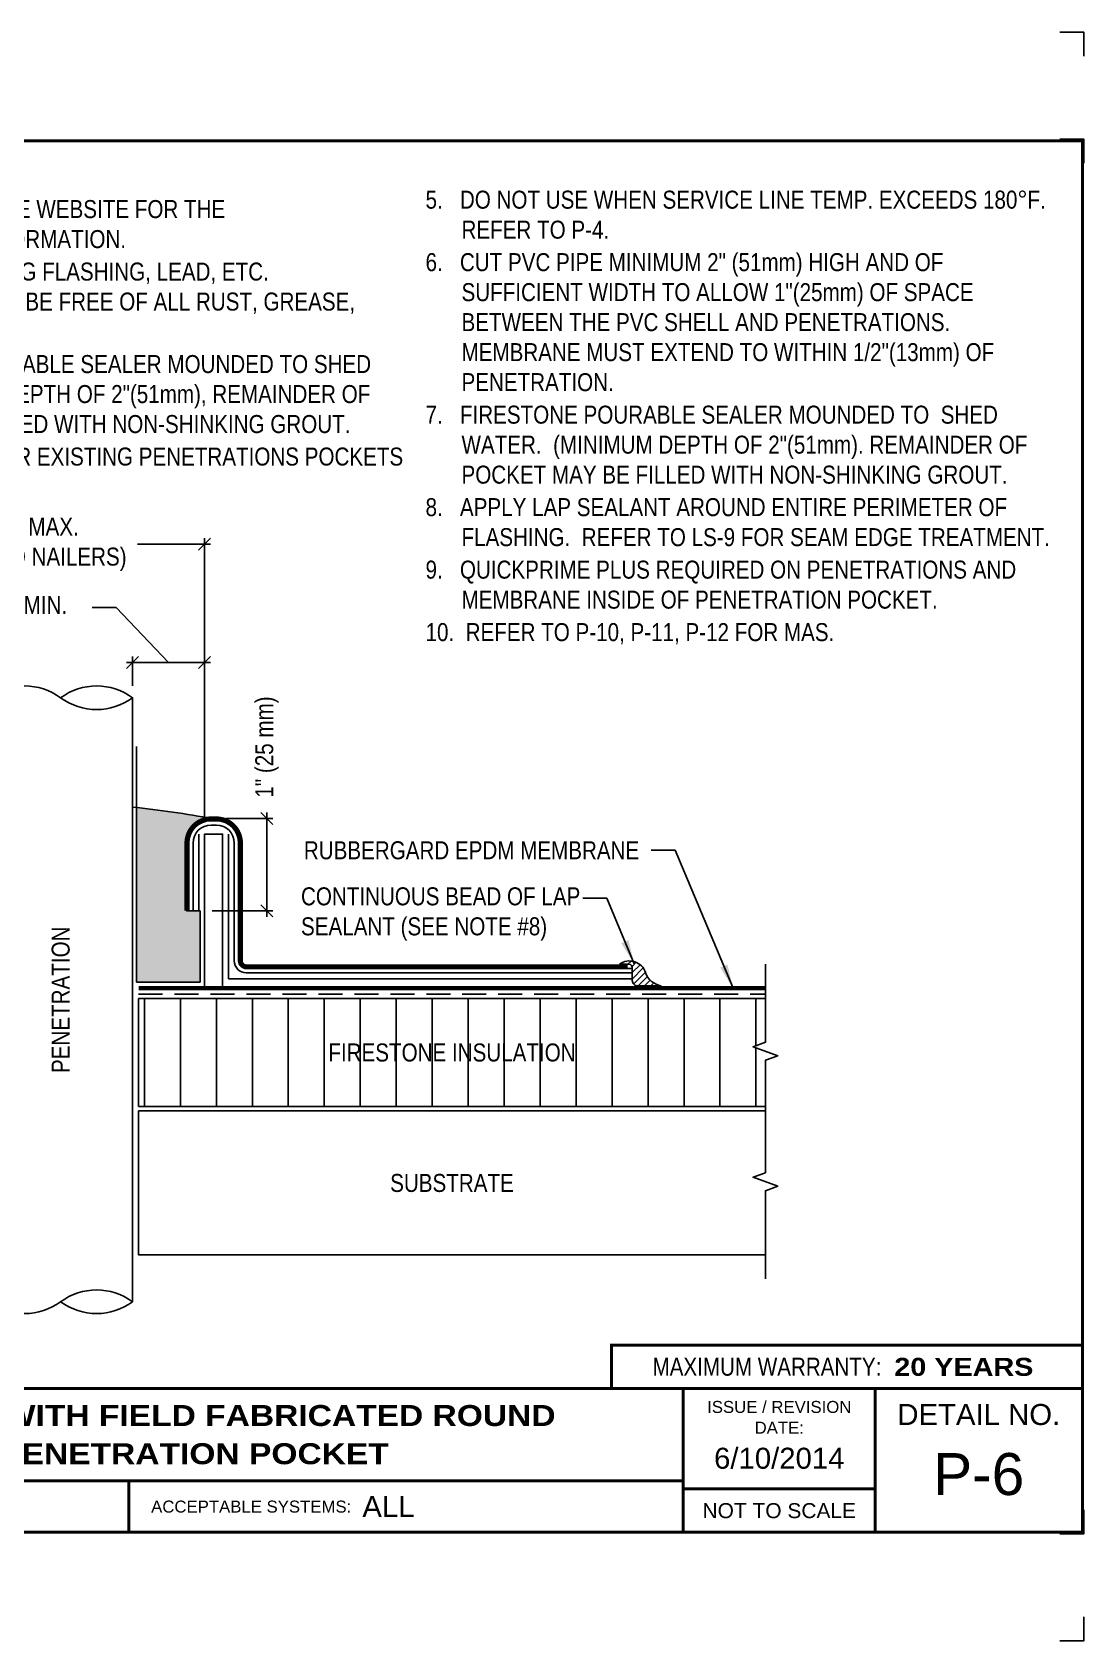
# Model space of a CAD drawing. Header units: inches. Extents: x 121.4 to 141.5, y -283.5 to -266.7.
# Drawn here: x 130.52 to 141.48, y -283.49 to -266.73 of the extents above; entities that cross this region are included whole.
import ezdxf
from ezdxf.enums import TextEntityAlignment as Align

# ---------------------------------------------------------------- set-up
doc = ezdxf.new("R2010")
doc.units = ezdxf.units.IN
doc.header["$MEASUREMENT"] = 0
doc.linetypes.add('HIDDEN', pattern=[0.375, 0.25, -0.125])
doc.layers.get('0').update_dxf_attribs({"linetype": 'CONTINUOUS'})
doc.layers.get('DEFPOINTS').update_dxf_attribs({"linetype": 'CONTINUOUS'})
for name, color, linetype in [('FSBP-ACCESSORY-OTHER', 7, 'CONTINUOUS'), ('FSBP-ADHESIVE', 1, 'HIDDEN'), ('FSBP-ANNO-NOTE', 7, 'CONTINUOUS'), ('FSBP-INSULATION', 7, 'CONTINUOUS'), ('FSBP-MEMBRANE', 7, 'CONTINUOUS'), ('FSBP-OTHER', 7, 'CONTINUOUS'), ('FSBP-SEALANTS', 1, 'CONTINUOUS'), ('FSBP-SUBSTRATE-GENERIC', 9, 'CONTINUOUS'), ('FSBP-TTLB', 7, 'CONTINUOUS'), ('FSBP-TTLB-BORDER', 7, 'CONTINUOUS'), ('FSBP-TTLB-TEXT', 7, 'CONTINUOUS')]:
    doc.layers.add(name, color=color, linetype=linetype)
doc.styles.add('FSBP_ARIAL', font='arial.ttf')
doc.styles.add('FSBP_ARIAL_BOLD', font='')
doc.styles.add('FSBP_ARIAL_NAR', font='ARIALN.TTF')
doc.styles.get('FSBP_ARIAL_BOLD').set_extended_font_data('Arial Black')
doc.linetypes.add('ZIGZAG', pattern='A,0.0001,-0.2,[131,ltypeshp.shx,S=0.2,R=0,X=-0.2,Y=0],-0.4,[131,ltypeshp.shx,S=0.2,R=180,X=0.2,Y=0],-0.2', length=0.8001)
doc.dimstyles.new('FSBP-DIM', dxfattribs={"dimtxt": 0.1875, "dimasz": 0.125, "dimexe": 0.0625, "dimexo": 0.125, "dimgap": 0.125, "dimtad": 0, "dimdec": 0, "dimzin": 1, "dimdsep": 46, "dimlunit": 4, "dimtxsty": 'FSBP_ARIAL_NAR', "dimblk": 'OBLIQUE', "dimcen": 0.09375, "dimdle": 0.0625, "dimclrd": 256, "dimclre": 256, "dimclrt": 256, "dimadec": 0, "dimazin": 0, "dimtfac": 1, "dimtdec": 0, "dimtmove": 1, "dimatfit": 3, "dimfxl": 1, "dimtolj": 1, "dimtzin": 0, "dimlwd": -1, "dimlwe": -1, "dimarcsym": 0})
doc.dimstyles.new('FSBP-LEADER', dxfattribs={"dimtxt": 0.1875, "dimasz": 0.25, "dimexe": 0.0625, "dimexo": 0.125, "dimgap": 0.125, "dimtad": 0, "dimtih": 1, "dimtoh": 1, "dimdec": 4, "dimzin": 0, "dimdsep": 46, "dimlunit": 4, "dimtxsty": 'FSBP_ARIAL_NAR', "dimcen": 0.09375, "dimclrd": 256, "dimclre": 256, "dimclrt": 256, "dimadec": 0, "dimazin": 0, "dimtfac": 1, "dimtdec": 4, "dimtofl": 0, "dimtmove": 0, "dimatfit": 3, "dimfxl": 1, "dimtolj": 1, "dimtzin": 0, "dimlwd": -1, "dimlwe": -1, "dimarcsym": 0})

# ---------------------------------------------------------------- blocks, each defined once
blk = doc.blocks.new('_OBLIQUE')
at = {"color": 0, "linetype": 'ByBlock'}
blk.add_line((-0.5, -0.5), (0.5, 0.5), dxfattribs=at)
blk = doc.blocks.new('*D3')
at = {"layer": 'DEFPOINTS', "color": 0, "transparency": 16777216}
for p in [(132.311836314665, -272.0623908390834), (127.8118363146645, -275.081182422287), (132.311836314665, -275.081182422287)]:
    blk.add_point(p, dxfattribs=at)
at = {"layer": 'FSBP-ANNO-NOTE', "transparency": 16777216}
for p, q in [((127.8118363146645, -274.956182422287), (127.8118363146645, -271.9998908390834)), ((132.311836314665, -274.956182422287), (132.311836314665, -271.9998908390834)), ((127.7493363146645, -272.0623908390834), (128.5120409531368, -272.0623908390834)), ((132.374336314665, -272.0623908390834), (131.6116316761927, -272.0623908390834))]:
    blk.add_line(p, q, dxfattribs=at)
at = {"layer": 'FSBP-ANNO-NOTE', "transparency": 16777216, "xscale": 0.125, "yscale": 0.125, "zscale": 0.125, "rotation": 180}
blk.add_blockref('_OBLIQUE', (127.8118363146645, -272.0623908390834), dxfattribs=at)
at = {"layer": 'FSBP-ANNO-NOTE', "transparency": 16777216, "xscale": 0.125, "yscale": 0.125, "zscale": 0.125}
blk.add_blockref('_OBLIQUE', (132.311836314665, -272.0623908390834), dxfattribs=at)
at = {"layer": 'FSBP-ANNO-NOTE', "transparency": 16777216, "insert": (130.0618363146647, -272.0623908390834), "char_height": 0.1875, "attachment_point": 5, "style": 'FSBP_ARIAL_NAR'}
blk.add_mtext('\\A1;18" (457 mm) MAX.\\P(WITHOUT WOOD NAILERS)', dxfattribs=at)
blk = doc.blocks.new('*D4')
at = {"layer": 'DEFPOINTS', "color": 0, "transparency": 16777216}
for p in [(127.811836314665, -273.2924143736673), (127.811836314665, -273.6615643245682), (128.5618363146649, -273.6615643245682)]:
    blk.add_point(p, dxfattribs=at)
at = {"layer": 'FSBP-ANNO-NOTE', "transparency": 16777216}
for p, q in [((128.1868363146649, -273.2924143736673), (128.936836314665, -272.7215733672292)), ((128.936836314665, -272.7215733672292), (129.186836314665, -272.7215733672292)), ((128.6243363146649, -273.2924143736673), (127.749336314665, -273.2924143736673)), ((127.811836314665, -273.5365643245682), (127.811836314665, -273.2299143736673)), ((128.5618363146649, -273.5365643245682), (128.5618363146649, -273.2299143736673))]:
    blk.add_line(p, q, dxfattribs=at)
at = {"layer": 'FSBP-ANNO-NOTE', "transparency": 16777216, "xscale": 0.125, "yscale": 0.125, "zscale": 0.125, "rotation": 180}
blk.add_blockref('_OBLIQUE', (127.811836314665, -273.2924143736673), dxfattribs=at)
at = {"layer": 'FSBP-ANNO-NOTE', "transparency": 16777216, "xscale": 0.125, "yscale": 0.125, "zscale": 0.125}
blk.add_blockref('_OBLIQUE', (128.5618363146649, -273.2924143736673), dxfattribs=at)
at = {"layer": 'FSBP-ANNO-NOTE', "transparency": 16777216, "insert": (129.311836314665, -272.7215733672292), "char_height": 0.1875, "attachment_point": 4, "style": 'FSBP_ARIAL_NAR'}
blk.add_mtext('\\A1;1" (25 mm) MIN.', dxfattribs=at)
blk = doc.blocks.new('TTLB-EPDM_2')
at = {"layer": 'DEFPOINTS', "linetype": 'Continuous', "ltscale": 1.75}
for points in [[(20.01562500000003, 13.88083333333333), (20.01562500000003, 14.13083333333333), (19.76562500000003, 14.13083333333333)], [(20.01562500000003, -2.380833333333342), (20.01562500000003, -2.630833333333342), (19.76562500000003, -2.630833333333342)]]:
    blk.add_lwpolyline(points, dxfattribs=at)
at = {"layer": 'DEFPOINTS', "color": 1}
for points in [[(20.015625, 12.765625), (20.015625, 13.015625), (19.765625, 13.015625)], [(20.015625, -1.265625), (20.015625, -1.515625), (19.765625, -1.515625)]]:
    blk.add_lwpolyline(points, dxfattribs=at)
at = {"layer": 'FSBP-TTLB', "const_width": 0.03125}
blk.add_lwpolyline([(15.09028770518938, 0), (20, 0), (20, 0.4512598240669945), (15.09028770518938, 0.4512598240669945)], close=True, dxfattribs=at)
for points in [[(0, 0), (0, -1.5), (20, -1.5), (20, 0), (0, 0)], [(15.84028770518938, 0), (15.84028770518938, -0.9643749050531198)], [(17.84110496735593, 0), (17.84110496735593, -1.5)], [(20, 0), (20, -1.5)], [(4.825208527206769, -0.9643749050531198), (15.84028770518938, -0.9643749050531198)], [(15.84028770518938, -0.9643749050531198), (15.84028770518938, -1.5)], [(15.84028770518938, -1.048740175933006), (17.84110496735593, -1.048740175933006)]]:
    blk.add_lwpolyline(points, dxfattribs=at)
at = {"layer": 'FSBP-TTLB-BORDER', "const_width": 0.03125}
blk.add_lwpolyline([(20, 0), (20, 13), (0, 13), (0, 0)], dxfattribs=at)
at = {"layer": 'FSBP-TTLB-TEXT', "const_width": 0.03125}
blk.add_lwpolyline([(10.06152282927678, -0.9643749050531198), (10.06152282927678, -1.5)], dxfattribs=at)
at = {"layer": 'FSBP-TTLB-TEXT', "style": 'FSBP_ARIAL_NAR'}
blk.add_text('MAXIMUM WARRANTY:', height=0.1875, dxfattribs=at).set_placement((17.90516569312837, 0.2256299120335257), align=Align.MIDDLE_RIGHT)
at = {"layer": 'FSBP-TTLB-TEXT', "style": 'FSBP_ARIAL'}
for s, height, p in [('ISSUE / REVISION', 0.125, (16.84069633627263, -0.1938496373466023)), ('DETAIL NO.', 0.21875, (18.92055248367797, -0.2724398367368792)), ('DATE:', 0.125, (16.84069633627263, -0.409973105348854)), ('NOT TO SCALE', 0.15625, (16.84069633627263, -1.274370087966503))]:
    blk.add_text(s, height=height, dxfattribs=at).set_placement(p, align=Align.MIDDLE_CENTER)
blk.add_text('ACCEPTABLE SYSTEMS:', height=0.125, dxfattribs=at).set_placement((10.29281281591562, -1.23218745252656), align=Align.MIDDLE_LEFT)
at = {"layer": 'FSBP-TTLB-TEXT'}
for tag, height, style, p in [('MAXIMUM_WARRANTY', 0.1875, 'FSBP_ARIAL_BOLD', (18.03987100774941, 0.2240244307510579)), ('ACCPT_SYSTEMS', 0.21875, 'FSBP_ARIAL', (12.49438170418193, -1.23218745252656))]:
    blk.add_attdef(tag, text='', height=height, dxfattribs=dict(at, style=style)).set_placement(p, align=Align.MIDDLE_LEFT)
for tag, height, style, p in [('DETAIL_DESCP_LINE_1', 0.21875, 'FSBP_ARIAL_BOLD', (10.33118450231211, -0.2831249841755152)), ('DETAIL_DESCP_LINE_2', 0.21875, 'FSBP_ARIAL_BOLD', (10.33118450231211, -0.6812499208775904)), ('ISSUE_REV_DATE', 0.21875, 'FSBP_ARIAL', (16.84069633627263, -0.7282559425942452)), ('DETAIL_NUMBER', 0.4375, 'FSBP_ARIAL', (18.91941590748775, -0.8931630692489421))]:
    blk.add_attdef(tag, text='', height=height, dxfattribs=dict(at, style=style)).set_placement(p, align=Align.MIDDLE_CENTER)
blk = doc.blocks.new('*D5')
at = {"layer": 'DEFPOINTS', "color": 0, "transparency": 16777216}
for p in [(132.4073723518398, -274.9199324222872), (132.9625601570687, -274.9199324222872), (132.2649613146645, -275.8801852982657)]:
    blk.add_point(p, dxfattribs=at)
at = {"layer": 'FSBP-ANNO-NOTE', "transparency": 16777216}
for p, q in [((132.9625601570687, -275.9426852982657), (132.9625601570687, -274.8574324222872)), ((132.5323723518398, -274.9199324222872), (133.0250601570687, -274.9199324222872)), ((132.3899613146645, -275.8801852982657), (133.0250601570687, -275.8801852982657))]:
    blk.add_line(p, q, dxfattribs=at)
at = {"layer": 'FSBP-ANNO-NOTE', "transparency": 16777216, "xscale": 0.125, "yscale": 0.125, "zscale": 0.125}
for p, rotation in [((132.9625601570687, -274.9199324222872), 90), ((132.9625601570687, -275.8801852982657), 270)]:
    blk.add_blockref('_OBLIQUE', p, dxfattribs=dict(at, rotation=rotation))
at = {"layer": 'FSBP-ANNO-NOTE', "transparency": 16777216, "insert": (132.9625601570687, -274.1745957633914), "char_height": 0.1875, "attachment_point": 5, "rotation": 90, "style": 'FSBP_ARIAL_NAR'}
blk.add_mtext('\\A1;1" (25 mm)', dxfattribs=at)

msp = doc.modelspace()

# ---------------------------------------------------------------- hatches: boundary and pattern name
at = {"layer": 'FSBP-INSULATION'}
h = msp.add_hatch(dxfattribs=at)
h.set_pattern_fill('LINE', color=256, scale=3, angle=90, style=0)
h.set_pattern_definition([(90, (-88.81493412204918, -126.1741279696159), (-0.375, 2.296136913416957e-17), [])])
h.paths.add_polyline_path([(131.6243363146648, -276.7949816362851), (131.6243363146648, -277.9199816362851), (138.1586787077753, -277.9199816362851), (138.1586787077753, -277.3446502610668), (138.0298907037383, -277.2977752610668), (138.1586787077753, -277.2509002610668), (138.1586787077753, -276.7949816362851)])
h.paths.add_polyline_path([(133.5541631217248, -277.5029348252347), (136.2288519007153, -277.5029348252347), (136.2288519007153, -277.2119005482906), (133.5541631217248, -277.2119005482906)], flags=24)
at = {"layer": 'FSBP-SEALANTS'}
h = msp.add_hatch(dxfattribs=at)
h.set_pattern_fill('AR-SAND', color=256, scale=0.025, style=0)
h.set_pattern_definition([(37.50000000000001, (6.821210263296962e-13, -69.041471719616), (-0.001574833952740204, 0.04817059422532897), [0, -0.03800000000000001, 0, -0.0425, 0, -0.040625]), (7.499999999999999, (6.821210263296962e-13, -69.041471719616), (0.04424441763169318, 0.07055365163074351), [0, -0.0205, 0, -0.03425, 0, -0.013125]), (327.5, (-0.03074999999931788, -69.041471719616), (0.07785354654378739, 0.0001414763384241069), [0, -0.0125, 0, -0.04500000000000001, 0, -0.05875]), (317.5, (-0.03074999999931788, -69.041471719616), (0.07515316511430735, 0.02194188912335623), [0, -0.00625, 0, -0.0295, 0, -0.03375])])
h.paths.add_polyline_path([(128.5222777071452, -274.8045725181986, 0.01323725493815263), (127.7163002774901, -274.9199324222872, -0.4446963125639915), (127.9990007814631, -275.174932422287), (127.9990007814631, -275.8801852982657), (127.8587113146651, -275.8801852982657), (127.8587113146651, -276.6259758117874), (128.5222777071451, -276.6259758117874)])
h.paths.add_polyline_path([(130.0194240006462, -274.7165823648143, 0.01227834983910354), (129.355857608166, -274.7349494453389), (129.355857608166, -276.6259758117874), (130.0194240006462, -276.6259758117874)])
h.paths.add_polyline_path([(131.6013949221845, -276.6259758117874), (132.2649613146645, -276.6259758117874), (132.2649613146645, -275.8801852982657), (132.1246718478669, -275.8801852982657), (132.1246718478669, -275.1757484695197, -0.0007969671335522922), (132.1246718478669, -275.1749324222956, -0.1989123673936868), (132.199359618668, -274.9946201930809, -0.2168480906513801), (132.3978399458857, -274.9199324222874, 0.01488640183249364), (131.6013949221844, -274.8045038766854)])
h = msp.add_hatch(dxfattribs=at)
h.set_pattern_fill('ANSI31', color=256, scale=0.375, angle=90, style=0)
h.set_pattern_definition([(45.00000000000001, (285.1427230795024, -17.44667159858847), (0.03314563036811942, -0.03314563036811941), [])])
edge = h.paths.add_edge_path()
edge.add_line((136.6386132891251, -276.4376438460758), (136.7389430666367, -276.4376438460758))
edge.add_arc((136.7389430666367, -276.4688938460758), 0.03125, 0, 90, ccw=False)
edge.add_line((136.7701930666367, -276.4688938460758), (136.7701930666367, -276.6070433927815))
edge.add_arc((136.8278723440189, -276.6061389258169), 0.05768636840553157, 180.8983797162136, 274.793672541495)
edge.add_line((136.8326930666367, -276.663623512736), (137.0721208909584, -276.6636235127359))
edge.add_arc((137.1087929600864, -276.4560859993557), 0.2107526040507371, 198.984547816534, 259.9792223461659, ccw=False)
edge.add_arc((136.7423060054751, -276.5800097815579), 0.1761256341641532, 18.32092616322247, 126.067851121981)

# ---------------------------------------------------------------- linework, layer by layer
at = {"layer": 'FSBP-ACCESSORY-OTHER'}
msp.add_line((132.311836314665, -276.6632136722873), (132.311836314665, -275.1632136722873), dxfattribs=at)
msp.add_lwpolyline([(132.499336314665, -276.6632136722873), (132.499336314665, -275.081182422287), (132.311836314665, -275.081182422287), (132.311836314665, -276.6632136722873)], dxfattribs=at)
at = {"layer": 'FSBP-ADHESIVE', "linetype": 'ZIGZAG', "ltscale": 0.17}
for p, q in [((131.6013949221845, -276.6259758117874), (131.6013949221844, -274.1687016231411)), ((132.2529083890146, -275.081182422287), (132.2529083890147, -275.8801852982657)), ((132.561836314665, -275.081182422287), (132.561836314665, -276.5888717052885)), ((132.2649613146645, -276.6259758117874), (132.2649613146645, -275.8801852982657)), ((131.6013949221845, -276.6259758117874), (132.2649613146645, -276.6259758117874)), ((132.561836314665, -276.5888717052885), (136.7701930666372, -276.5888717052886))]:
    msp.add_line(p, q, dxfattribs=at)
at = {"layer": 'FSBP-ADHESIVE', "linetype": 'HIDDEN'}
msp.add_line((131.6243363146648, -276.7481066362851), (138.1586787077753, -276.7481066362851), dxfattribs=at)
at = {"layer": 'FSBP-ANNO-NOTE'}
for p, q in [((132.3118363146649, -273.5038599481173), (132.3118363146649, -273.1972099972165)), ((131.4993363146649, -273.2924143736674), (132.3743363146649, -273.2924143736674)), ((131.5618363146649, -273.5365643245682), (131.5618363146649, -273.2299143736674))]:
    msp.add_line(p, q, dxfattribs=at)
msp.add_lwpolyline([(131.9368363146649, -273.2924143736674), (131.3900820305251, -272.7215733672292), (131.1400820305251, -272.7215733672292)], dxfattribs=at)
at = {"layer": 'FSBP-INSULATION'}
msp.add_lwpolyline([(138.1586787077753, -276.437061012736), (138.1586787077753, -277.2509002610668), (138.0298907037384, -277.2977752610668), (138.2874667118122, -277.3915252610668), (138.1586787077753, -277.4384002610668), (138.1586787077753, -277.9199816362851), (131.6243363146648, -277.9199816362851), (131.6243363146648, -276.7949816362851), (138.1586787077753, -276.7949816362851)], dxfattribs=at)
at = {"layer": 'FSBP-MEMBRANE', "const_width": 0.045}
msp.add_lwpolyline([(132.1246718478669, -275.8801852982657), (132.1246718478669, -275.174932422287, -0.4142135623730724), (132.3796718478669, -274.9199324222872), (132.4350728558127, -274.9199324222872, -0.4142135623730235), (132.6900728558128, -275.174932422287), (132.6900728558128, -276.4031351641407, 0.4142135623731406), (132.7475728558128, -276.4606351641407), (136.7233180666372, -276.4606351641407)], format="xyb", dxfattribs=at)
at = {"layer": 'FSBP-MEMBRANE'}
msp.add_lwpolyline([(132.1921718478669, -275.8801852982657), (132.1921718478669, -275.174932422287, -0.414213562373095), (132.3796718478669, -274.987432422287), (132.4350728558127, -274.9874324222872, -0.4142135623730728), (132.6225728558127, -275.1749324222872), (132.6225728558128, -276.4031351641407, 0.414213562373095), (132.7475728558128, -276.5281351641407), (136.7701930666372, -276.5281351641407), (136.7701930666372, -276.4831351641408), (132.7475728558128, -276.4831351641408, -0.4142135623730826), (132.6675728558128, -276.4031351641407), (132.6675728558128, -275.174932422287, 0.4142135623730456), (132.4350728558127, -274.9424324222871), (132.3796718478669, -274.9424324222871, 0.4142135623730994), (132.1471718478668, -275.174932422287), (132.1471718478668, -275.8801852982657)], format="xyb", close=True, dxfattribs=at)
at = {"layer": 'FSBP-MEMBRANE', "const_width": 0.046875}
msp.add_lwpolyline([(131.6243363146648, -276.687061012736), (138.1586787077753, -276.687061012736)], dxfattribs=at)
at = {"layer": 'FSBP-OTHER'}
msp.add_lwpolyline([(130.811836314665, -273.6615643245683, 0.3281646513244319), (130.0618363146649, -273.6615643245683), (130.0618363146649, -279.9550238136062, 0.3281646513244319), (130.8118363146649, -279.9550238136062, -0.3281646513244413), (131.5618363146649, -279.9550238136062), (131.5618363146649, -273.6615643245683, -0.328164651324441)], format="xyb", close=True, dxfattribs=at)
for centre, start, end in [((131.1868363146649, -274.1713929795704), 53.66398493457888, 126.336015065414), ((131.1868363146649, -279.4451951586041), 233.663984934586, 306.3360150654211)]:
    msp.add_arc(centre, 0.6328903992487896, start, end, dxfattribs=at)
at = {"layer": 'FSBP-SEALANTS'}
msp.add_lwpolyline([(131.5618363146645, -274.8000272725142, -0.01562282800860272), (132.3978399458857, -274.9199324222874, 0.4335550732749111), (132.1246718478669, -275.174932422287), (132.1246718478669, -275.8801852982657), (132.2649613146645, -275.8801852982657)], format="xyb", dxfattribs=at)
msp.add_lwpolyline([(136.6386132891251, -276.4376438460758), (136.7389430666367, -276.4376438460758, -0.414213562373095), (136.7701930666367, -276.4688938460758), (136.7701930666367, -276.6070433927815, 0.4342692346834011), (136.8326930666367, -276.663623512736), (137.0721208909584, -276.6636235127359, -0.2726063281253329), (136.9095039606458, -276.5246465916526, 0.5081353022056307)], format="xyb", close=True, dxfattribs=at)
at = {"layer": 'FSBP-SUBSTRATE-GENERIC'}
for points in [[(138.1586787077753, -279.4668566362851), (131.6243363146648, -279.4668566362851), (131.6243363146648, -277.9668566362851), (138.1586787077753, -277.9668566362851)], [(138.1586787077753, -279.7168566362851), (138.1586787077753, -278.7977752610668), (138.2874667118122, -278.7509002610668), (138.0298907037384, -278.6571502610668), (138.1586787077753, -278.6102752610668), (138.1586787077753, -277.9199816362851)]]:
    msp.add_lwpolyline(points, dxfattribs=at)

# ---------------------------------------------------------------- block references
at = {"ltscale": 1.75}
msp.add_blockref('TTLB-EPDM_2', (121.4627011304554, -280.8569812761309), dxfattribs=at).add_auto_attribs({'DETAIL_DESCP_LINE_1': 'PENETRATION WITH FIELD FABRICATED ROUND', 'DETAIL_DESCP_LINE_2': 'PVC PENETRATION POCKET', 'ACCPT_SYSTEMS': 'ALL', 'ISSUE_REV_DATE': '6/10/2014', 'DETAIL_NUMBER': 'P-6', 'MAXIMUM_WARRANTY': '20 YEARS'})
at = {"layer": 'FSBP-ANNO-NOTE', "xscale": 0.125, "yscale": 0.125, "zscale": 0.125, "rotation": 180}
msp.add_blockref('_OBLIQUE', (131.5618363146649, -273.2924143736674), dxfattribs=at)
at = {"layer": 'FSBP-ANNO-NOTE', "xscale": 0.125, "yscale": 0.125, "zscale": 0.125}
msp.add_blockref('_OBLIQUE', (132.3118363146649, -273.2924143736674), dxfattribs=at)

# ---------------------------------------------------------------- texts
at = {"layer": 'FSBP-ANNO-NOTE', "style": 'FSBP_ARIAL_NAR'}
msp.add_text('RUBBERGARD EPDM MEMBRANE', height=0.1875, dxfattribs=at).set_placement((136.8432376578584, -275.250497867095), align=Align.MIDDLE_RIGHT)
msp.add_text('PENETRATION', height=0.1875, rotation=90, dxfattribs=at).set_placement((130.8118363146649, -276.8082940690872), align=Align.MIDDLE)
for s, p in [('FIRESTONE INSULATION', (134.89150751122, -277.3574816362851)), ('SUBSTRATE', (134.89150751122, -278.7168566362851))]:
    msp.add_text(s, height=0.1875, dxfattribs=at).set_placement(p, align=Align.MIDDLE_CENTER)
at = {"layer": 'FSBP-ANNO-NOTE', "char_height": 0.1875, "attachment_point": 1, "style": 'FSBP_ARIAL_NAR'}
for s, width, gutter_width, heights, insert in [('\\pi-0.375,l0.375,t0.1875,0.375;NOTES:\\P1.   REFER TO FIRESTONE WEBSITE FOR THE                MOST CURRENT INFORMATION.\\P{\\H0.083333x;\\P\\pt0.375;}2.   REMOVE ALL EXISTING FLASHING, LEAD, ETC.\\P\\pi0;PIPE SURFACE MUST BE FREE OF ALL RUST, GREASE, INSULATION, ETC.\\P{\\H0.083333x;\\P\\pi-0.375;}3.   FIRESTONE POURABLE SEALER MOUNDED TO SHED WATER.  (MINIMUM DEPTH OF 2"(51mm), REMAINDER OF POCKET MAY BE FILLED WITH NON-SHINKING GROUT. \\P{\\H0.083333x;\\P}4.   DO NOT USE OVER EXISTING PENETRATIONS POCKETS', 6.282380147604272, 23.08110225731588, [3.595820298680566], (127.7663190249281, -268.1630653706815)), ('\\A1;\\pi-0.375,l0.375,t0.375;5.   DO NOT USE WHEN SERVICE LINE TEMP. EXCEEDS 180°F. REFER TO P-4.\\P\\pt0.1875,0.375;{\\H0.083333x;\\P\\ptz;}6.   CUT PVC PIPE MINIMUM 2" (51mm) HIGH AND OF SUFFICIENT WIDTH TO ALLOW 1"(25mm) OF SPACE BETWEEN THE PVC SHELL AND PENETRATIONS.  MEMBRANE MUST EXTEND TO WITHIN 1/2"(13mm) OF PENETRATION.\\P{\\H0.083333x;  \\P\\pt0.375;}7.   FIRESTONE POURABLE SEALER MOUNDED TO  SHED WATER.  (MINIMUM DEPTH OF 2"(51mm). REMAINDER OF POCKET MAY BE FILLED WITH NON-SHINKING GROUT. \\P{\\H0.083333x;\\P}8.   APPLY LAP SEALANT AROUND ENTIRE PERIMETER OF FLASHING.  REFER TO LS-9 FOR SEAM EDGE TREATMENT.\\P{\\H0.083333x;\\P}9.   QUICKPRIME PLUS REQUIRED ON PENETRATIONS AND MEMBRANE INSIDE OF PENETRATION POCKET.\\P{\\H0.083333x;\\P}10.  REFER TO P-10, P-11, P-12 FOR MAS.', 6.671685912937392, 23.08110225731588, [5.150283885173851], (134.6159855120095, -268.3776040513312)), ('CONTINUOUS BEAD OF LAP \\PSEALANT (SEE NOTE #8)', 2.907897269069508, 5, [0.6144262751222413], (133.317709475461, -275.6366032546175))]:
    msp.add_mtext_dynamic_manual_height_columns(s, width=width, gutter_width=gutter_width, heights=heights, dxfattribs=dict(at, insert=insert))

# ---------------------------------------------------------------- dimensions: what is measured, and where the dimension line sits
at = {"layer": 'FSBP-ANNO-NOTE'}
dim = msp.add_linear_dim(base=(132.311836314665, -272.0623908390834), p1=(127.8118363146645, -275.081182422287), p2=(132.311836314665, -275.081182422287), text='18" (457 mm) MAX.\\P(WITHOUT WOOD NAILERS)', dimstyle='FSBP-DIM', dxfattribs=at)
dim.commit()
dim.dimension.update_dxf_attribs({"geometry": '*D3', "text_midpoint": (130.0618363146647, -272.0623908390834)})
for base, p1, p2, angle, text, picture, middle in [((127.811836314665, -273.2924143736673), (128.5618363146649, -273.6615643245682), (127.811836314665, -273.6615643245682), 180, '1" (25 mm) MIN.', '*D4', (129.311836314665, -272.7215733672292)), ((132.9625601570687, -274.9199324222872), (132.2649613146645, -275.8801852982657), (132.4073723518398, -274.9199324222872), 90, '1" (25 mm)', '*D5', (132.9625601570687, -274.1745957633914))]:
    dim = msp.add_linear_dim(base=base, p1=p1, p2=p2, angle=angle, text=text, dimstyle='FSBP-DIM', dxfattribs=at)
    dim.commit()
    dim.dimension.update_dxf_attribs({"geometry": picture, "text_midpoint": middle, "dimtype": 160})

# ---------------------------------------------------------------- leaders
for points in [[(137.8218426428196, -276.687061012736), (137.2182376578584, -275.250497867095), (136.9682376578584, -275.250497867095)], [(136.7907101575743, -276.4326217052885), (136.5041001673738, -275.750497867095), (136.2541001673738, -275.750497867095)]]:
    msp.add_leader(points, dimstyle='FSBP-LEADER', dxfattribs=at)

doc.saveas('drawing.dxf')
